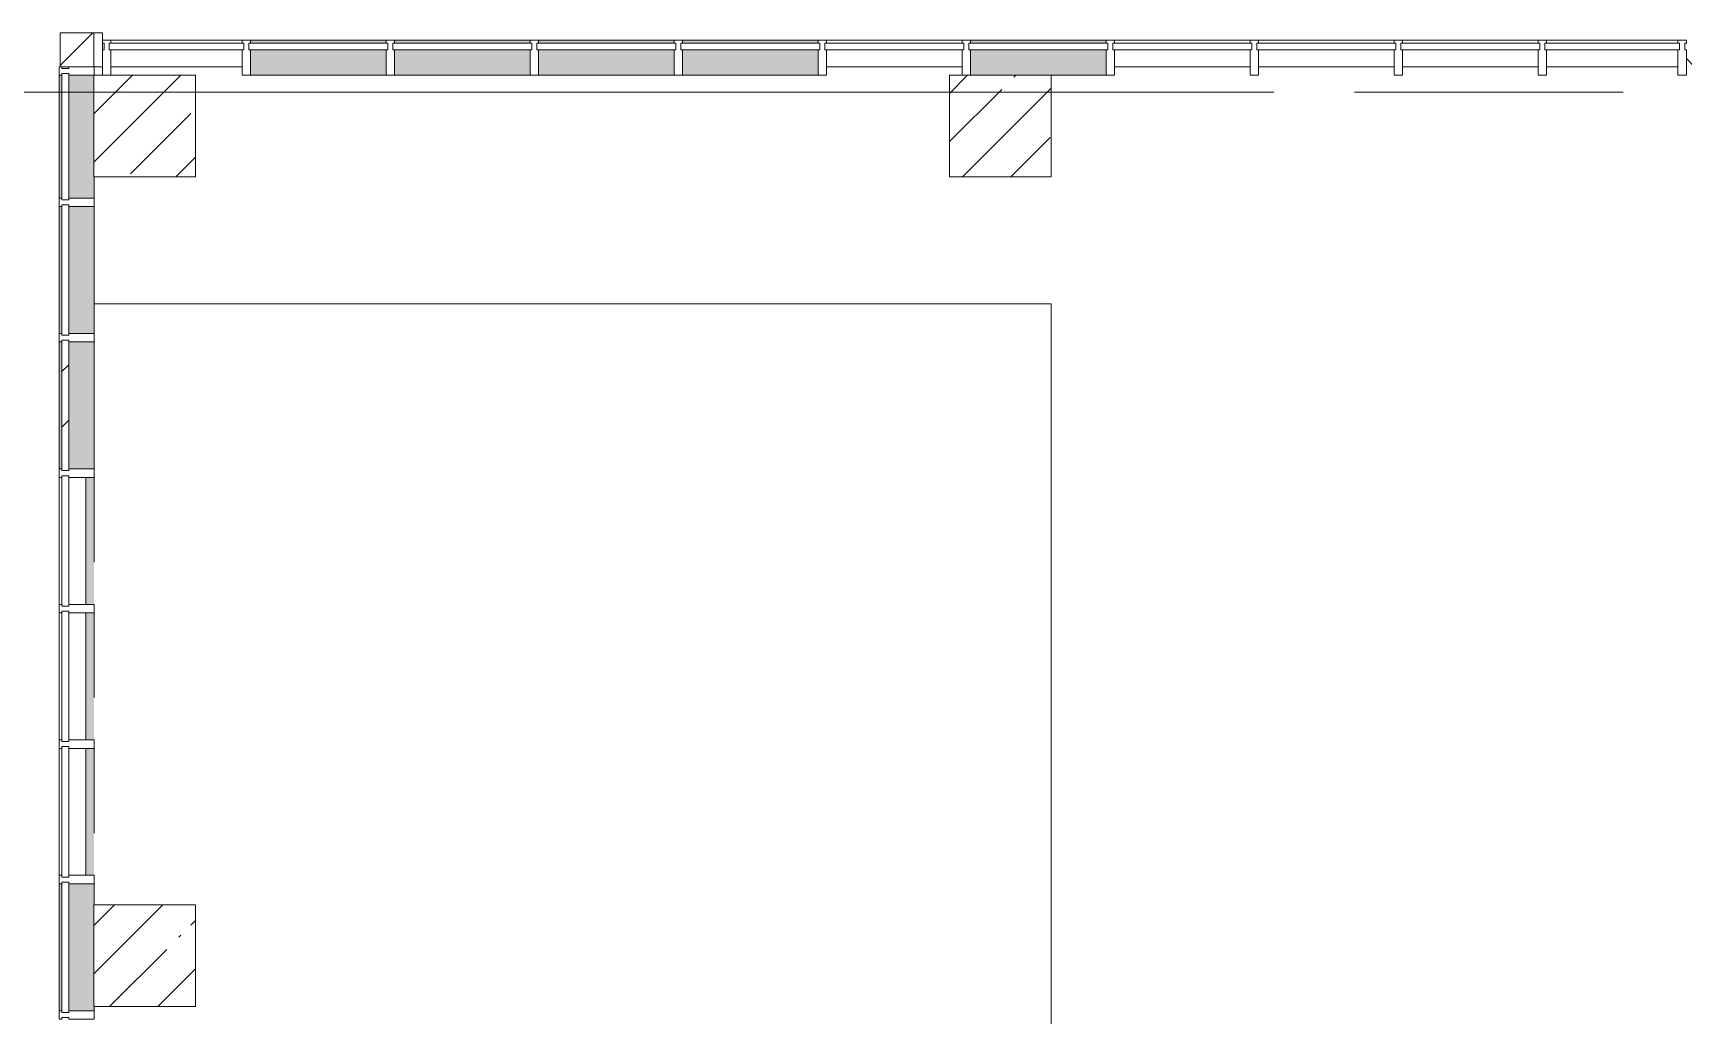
# Model space of a CAD drawing. Header units: millimetres. Extents: x 35157 to 232994, y -8553 to 29000.
# Drawn here: x 109684 to 119424, y 21550 to 27350 of the extents above; entities that cross this region are included whole.
import ezdxf

# ---------------------------------------------------------------- set-up
doc = ezdxf.new("R2010")
doc.units = ezdxf.units.MM
doc.linetypes.add('200_ШТРИХ__ш1_п0_6_', pattern=[800, 500, -300])
doc.linetypes.add('Осевая', pattern=[3175, 635, -476.25, 1587.5, -476.25])
for name, color, linetype, lineweight in [('A-DETL-MBND-1', 7, '200_ШТРИХ__ш1_п0_6_', 9), ('A-GLAZ-CURT-2', 7, 'Continuous', 5), ('A-GLAZ-CWMG-2', 7, 'Continuous', 5), ('A-WALL-9', 7, 'Continuous', 5), ('S-COLS-1', 7, 'Continuous', 5), ('Оси', 7, 'Continuous', 9), ('Оси-2', 7, 'Осевая', 9)]:
    doc.layers.add(name, color=color, linetype=linetype, lineweight=lineweight)
doc.layers.add('A-FLOR-1', color=7, linetype='Continuous', lineweight=5, true_color=0xaaaaaa)
doc.layers.add('A-GLAZ-CWMG-3', color=7, linetype='Continuous', lineweight=5, true_color=0x383e42)

# ---------------------------------------------------------------- blocks, each defined once
blk = doc.blocks.new('Прямоугольный импост - Импост структурный с накладкой - 190мм-22856805-2_4_2_птичка')
at = {"layer": 'A-GLAZ-CWMG-2'}
for p, q in [((0, 17), (-50, 17)), ((-50, 17), (-50, 0)), ((-50, 0), (-40, 0)), ((-40, 0), (-40, -40)), ((-10, -40), (-10, 0)), ((-10, 0), (-0.1, 0)), ((0, 11.1), (0, 17)), ((-40, -40), (-50, -40)), ((-50, -40), (-50, -190)), ((-0.1, -40), (-10, -40)), ((-50, -190), (0, -190))]:
    blk.add_line(p, q, dxfattribs=at)
blk = doc.blocks.new('Системная панель - Стекло - 40мм-22858580-2_4_2_птичка')
at = {"layer": 'A-GLAZ-CURT-2'}
for p, q in [((372.5, 40), (-372.5, 40)), ((-372.5, 40), (-372.5, 0)), ((-372.5, 0), (372.5, 0)), ((372.5, 0), (372.5, 40))]:
    blk.add_line(p, q, dxfattribs=at)
blk = doc.blocks.new('Системная панель - Стекло - 40мм-V96-2_4_2_птичка')
at = {"layer": 'A-GLAZ-CURT-2'}
for p, q in [((385, 40), (-385, 40)), ((-385, 40), (-385, 0)), ((-385, 0), (385, 0)), ((385, 0), (385, 40))]:
    blk.add_line(p, q, dxfattribs=at)
blk = doc.blocks.new('Прямоугольный импост - Импост структурный с накладкой - 190мм-22856798-2_4_2_птичка')
at = {"layer": 'A-GLAZ-CWMG-2'}
for p, q in [((-25, 0), (-25, 17)), ((-25, 17), (25, 17)), ((-15, 0), (-25, 0)), ((-15, -40), (-15, 0)), ((25, 0), (15, 0)), ((15, 0), (15, -40)), ((25, 17), (25, 0)), ((-25, -190), (-25, -40)), ((-25, -40), (-15, -40)), ((15, -40), (25, -40)), ((25, -40), (25, -190)), ((25, -190), (-25, -190))]:
    blk.add_line(p, q, dxfattribs=at)
blk = doc.blocks.new('Прямоугольный импост - Импост структурный с накладкой - 160мм-22858437-2_4_2_птичка')
at = {"layer": 'A-GLAZ-CWMG-2'}
for p, q in [((3854.1, 23925.1), (3854.1, 23175.1)), ((4011.1, 23925.1), (4011.1, 23175.1))]:
    blk.add_line(p, q, dxfattribs=at)
blk = doc.blocks.new('Системная панель - Стекло - 40мм-V97-2_4_2_птичка')
at = {"layer": 'A-GLAZ-CURT-2'}
for p, q in [((385, 40), (-385, 40)), ((-385, 40), (-385, 0)), ((-385, 0), (385, 0)), ((385, 0), (385, 40))]:
    blk.add_line(p, q, dxfattribs=at)
blk = doc.blocks.new('Системная панель - Стекло - 40мм-V98-2_4_2_птичка')
at = {"layer": 'A-GLAZ-CURT-2'}
h = blk.add_hatch(dxfattribs=at)
h.set_pattern_fill('FP_107', color=256, style=0, pattern_type=2)
h.set_pattern_definition([(135, (23850.1, -4371.1), (-1414.21, -1414.21), [1000, -3000]), (135, (24350.1, -5371.1), (-1414.21, -1414.21), [3000, -1000]), (135, (24850.1, -3371.1), (-1414.21, -1414.21), [1000, -3000])])
h.paths.add_polyline_path([(385, 40), (-385, 40), (-385, 0), (385, 0)])
for p, q in [((385, 40), (-385, 40)), ((-385, 40), (-385, 0)), ((-385, 0), (385, 0)), ((385, 0), (385, 40))]:
    blk.add_line(p, q, dxfattribs=at)
blk = doc.blocks.new('Системная панель - Стекло - 40мм-22856069-2_4_2_птичка')
at = {"layer": 'A-GLAZ-CURT-2'}
for p, q in [((397.5, 0), (-397.5, 0)), ((-397.5, 0), (-397.5, -40)), ((397.5, -40), (397.5, 0)), ((-397.5, -40), (397.5, -40))]:
    blk.add_line(p, q, dxfattribs=at)
blk = doc.blocks.new('Системная панель - Стекло - 40мм-22856070-2_4_2_птичка')
at = {"layer": 'A-GLAZ-CURT-2'}
h = blk.add_hatch(dxfattribs=at)
h.set_pattern_fill('FP_108', color=256, style=0, pattern_type=2)
h.set_pattern_definition([(45, (-9285, -26790), (-1414.21, 1414.21), [1000, -3000]), (45, (-10285, -27290), (-1414.21, 1414.21), [3000, -1000]), (45, (-8285, -27790), (-1414.21, 1414.21), [1000, -3000])])
h.paths.add_polyline_path([(410, -40), (410, 0), (-410, 0), (-410, -40)])
for p, q in [((410, 0), (-410, 0)), ((-410, 0), (-410, -40)), ((-410, -40), (410, -40)), ((410, -40), (410, 0))]:
    blk.add_line(p, q, dxfattribs=at)
blk = doc.blocks.new('Системная панель - Стекло - 40мм-V99-2_4_2_птичка')
at = {"layer": 'A-GLAZ-CURT-2'}
for p, q in [((410, 0), (-410, 0)), ((-410, 0), (-410, -40)), ((-410, -40), (410, -40)), ((410, -40), (410, 0))]:
    blk.add_line(p, q, dxfattribs=at)
blk = doc.blocks.new('Системная панель - Стекло - 40мм-22856305-2_4_2_птичка')
at = {"layer": 'A-GLAZ-CURT-2'}
h = blk.add_hatch(dxfattribs=at)
h.set_pattern_fill('FP_109', color=256, style=0, pattern_type=2)
h.set_pattern_definition([(45, (-11835.1, -26790), (-1414.21, 1414.21), [1000, -3000]), (45, (-12835.1, -27290), (-1414.21, 1414.21), [3000, -1000]), (45, (-10835.1, -27790), (-1414.21, 1414.21), [1000, -3000])])
h.paths.add_polyline_path([(410.1, -40), (410.1, 0), (-410.1, 0), (-410.1, -40)])
for p, q in [((410.1, 0), (-410.1, 0)), ((-410.1, 0), (-410.1, -40)), ((-410.1, -40), (410.1, -40)), ((410.1, -40), (410.1, 0))]:
    blk.add_line(p, q, dxfattribs=at)
blk = doc.blocks.new('Системная панель - Стекло - 40мм-V100-2_4_2_птичка')
at = {"layer": 'A-GLAZ-CURT-2'}
for p, q in [((410, 0), (-410, 0)), ((-410, 0), (-410, -40)), ((-410, -40), (410, -40)), ((410, -40), (410, 0))]:
    blk.add_line(p, q, dxfattribs=at)
blk = doc.blocks.new('Системная панель - Стекло - 40мм-V101-2_4_2_птичка')
at = {"layer": 'A-GLAZ-CURT-2'}
for p, q in [((397.5, 0), (-397.5, 0)), ((-397.5, 0), (-397.5, -40)), ((397.5, -40), (397.5, 0)), ((-397.5, -40), (397.5, -40))]:
    blk.add_line(p, q, dxfattribs=at)
blk = doc.blocks.new('Прямоугольный импост - Импост структурный с накладкой - 190мм-22856073-2_4_2_птичка')
at = {"layer": 'A-GLAZ-CWMG-2'}
for p, q in [((-50, 40), (-50, 190)), ((-50, 190), (0, 190)), ((0, 190), (0, 40)), ((-40, 40), (-50, 40)), ((-50, -17), (-50, 0)), ((-50, 0), (-40, 0)), ((-40, 0), (-40, 40)), ((-10, 40), (-10, 0)), ((0, 40), (-10, 40)), ((-10, 0), (0, 0)), ((0, 0), (0, -17)), ((0, -17), (-50, -17))]:
    blk.add_line(p, q, dxfattribs=at)
blk = doc.blocks.new('Прямоугольный импост - Импост структурный с накладкой - 160мм-22794259-2_4_2_птичка')
at = {"layer": 'A-GLAZ-CWMG-2'}
for p, q in [((4160, 27307), (4935, 27307)), ((4160, 27150), (4935, 27150))]:
    blk.add_line(p, q, dxfattribs=at)
blk = doc.blocks.new('Прямоугольный импост - Импост структурный с накладкой - 160мм-20149070-2_4_2_птичка')
at = {"layer": 'A-GLAZ-CWMG-2'}
for p, q in [((8385, 27307), (9185, 27307)), ((8385, 27150), (9185, 27150))]:
    blk.add_line(p, q, dxfattribs=at)
blk = doc.blocks.new('Прямоугольный импост - Импост структурный с накладкой - 160мм-22794460-2_4_2_птичка')
at = {"layer": 'A-GLAZ-CWMG-2'}
for p, q in [((10935, 27307), (11285, 27307)), ((10935, 27150), (11285, 27150))]:
    blk.add_line(p, q, dxfattribs=at)
blk = doc.blocks.new('Прямоугольный импост - Импост структурный с накладкой - 160мм-22794342-2_4_2_птичка')
at = {"layer": 'A-GLAZ-CWMG-2'}
for p, q in [((11285, 27307), (11735.3, 27307)), ((11285, 27150), (11735.3, 27150))]:
    blk.add_line(p, q, dxfattribs=at)
blk = doc.blocks.new('Прямоугольный импост - Импост структурный с накладкой - 190мм-22856065-2_4_2_птичка')
at = {"layer": 'A-GLAZ-CWMG-2'}
for p, q in [((-25, 40), (-25, 190)), ((-25, 190), (25, 190)), ((25, 190), (25, 40)), ((-15, 40), (-25, 40)), ((-25, -17), (-25, 0)), ((-25, 0), (-15, 0)), ((-15, 0), (-15, 40)), ((15, 40), (15, 0)), ((25, 40), (15, 40)), ((15, 0), (25, 0)), ((25, 0), (25, -17)), ((25, -17), (-25, -17))]:
    blk.add_line(p, q, dxfattribs=at)
blk = doc.blocks.new('Прямоугольный импост - Импост структурный с накладкой - 190мм-V102-2_4_2_птичка')
at = {"layer": 'A-GLAZ-CWMG-2'}
for p, q in [((-50, 190), (-50, 40)), ((0, 40), (0, 190)), ((-50, 40), (-40, 40)), ((-40, 0), (-50, 0)), ((-50, 0), (-50, -17)), ((-40, 40), (-40, 0)), ((-10, 0), (-10, 40)), ((-10, 40), (0, 40)), ((0, 0), (-10, 0)), ((0, -17), (0, 0)), ((-50, -17), (0, -17))]:
    blk.add_line(p, q, dxfattribs=at)
blk = doc.blocks.new('Системная панель - Стекло - 40мм-V127-2_4_2_птичка')
at = {"layer": 'A-GLAZ-CURT-2'}
h = blk.add_hatch(dxfattribs=at)
h.set_pattern_fill('FP_126', color=256, style=0, pattern_type=2)
h.set_pattern_definition([(135, (24650.1, -4371.1), (-1414.21, -1414.21), [1000, -3000]), (135, (25150.1, -5371.1), (-1414.21, -1414.21), [3000, -1000]), (135, (25650.1, -3371.1), (-1414.21, -1414.21), [1000, -3000])])
h.paths.add_polyline_path([(385, 40), (-385, 40), (-385, 0), (385, 0)])
for p, q in [((385, 40), (-385, 40)), ((-385, 40), (-385, 0)), ((-385, 0), (385, 0)), ((385, 0), (385, 40))]:
    blk.add_line(p, q, dxfattribs=at)
blk = doc.blocks.new('Прямоугольный импост - Импост структурный с накладкой - 190мм-V128-2_4_2_птичка')
at = {"layer": 'A-GLAZ-CWMG-3'}
for points in [[(3871.1, 24775.1), (3871.1, 25525.1), (3854.1, 25525.1), (3854.1, 24775.1)], [(4061.1, 24775.1), (4061.1, 25525.1), (3911.1, 25525.1), (3911.1, 24775.1)]]:
    blk.add_hatch(color=256, dxfattribs=at).paths.add_polyline_path(points)
at = {"layer": 'A-GLAZ-CWMG-2'}
for p, q in [((3854.1, 25525.1), (3854.1, 24775.1)), ((4061.1, 25525.1), (4061.1, 24775.1))]:
    blk.add_line(p, q, dxfattribs=at)
blk = doc.blocks.new('Системная панель - Стекло - 40мм-V129-2_4_2_птичка')
at = {"layer": 'A-GLAZ-CURT-2'}
for p, q in [((410, 0), (-410, 0)), ((-410, 0), (-410, -40)), ((-410, -40), (410, -40)), ((410, -40), (410, 0))]:
    blk.add_line(p, q, dxfattribs=at)
blk = doc.blocks.new('Прямоугольный импост - Импост структурный с накладкой - 190мм-23186024-2_4_2_птичка')
at = {"layer": 'A-GLAZ-CWMG-3'}
for points in [[(9987, 27290), (10035, 27290), (10035, 27307), (9235, 27307), (9235, 27290)], [(9987, 27100), (10035, 27100), (10035, 27250), (9235, 27250), (9235, 27100), (9710, 27100)]]:
    blk.add_hatch(color=256, dxfattribs=at).paths.add_polyline_path(points)
at = {"layer": 'A-GLAZ-CWMG-2'}
for p, q in [((9235, 27307), (10035, 27307)), ((9710, 27100), (10035, 27100))]:
    blk.add_line(p, q, dxfattribs=at)
blk = doc.blocks.new('Прямоугольный импост - Импост структурный с накладкой - 190мм-V130-2_4_2_птичка')
at = {"layer": 'A-GLAZ-CWMG-2'}
for p, q in [((-25, 40), (-25, 190)), ((25, 190), (25, 40)), ((-15, 40), (-25, 40)), ((-25, -17), (-25, 0)), ((-25, 0), (-15, 0)), ((-15, 0), (-15, 40)), ((15, 40), (15, 0)), ((25, 40), (15, 40)), ((15, 0), (25, 0)), ((25, 0), (25, -17)), ((25, -17), (-25, -17))]:
    blk.add_line(p, q, dxfattribs=at)
blk = doc.blocks.new('Системная панель - Стекло - 40мм-V131-2_4_2_птичка')
at = {"layer": 'A-GLAZ-CURT-2'}
for p, q in [((410, 0), (-410, 0)), ((-410, 0), (-410, -40)), ((-410, -40), (410, -40)), ((410, -40), (410, 0))]:
    blk.add_line(p, q, dxfattribs=at)
blk = doc.blocks.new('Прямоугольный импост - Импост структурный с накладкой - 190мм-V132-2_4_2_птичка')
at = {"layer": 'A-GLAZ-CWMG-3'}
for points in [[(8132, 27290), (8335, 27290), (8335, 27307), (7535, 27307), (7535, 27290)], [(8132, 27100), (8335, 27100), (8335, 27250), (7535, 27250), (7535, 27100)]]:
    blk.add_hatch(color=256, dxfattribs=at).paths.add_polyline_path(points)
at = {"layer": 'A-GLAZ-CWMG-2'}
for p, q in [((7535, 27307), (8335, 27307)), ((7535, 27100), (8335, 27100))]:
    blk.add_line(p, q, dxfattribs=at)
blk = doc.blocks.new('Системная панель - Стекло - 40мм-V159-2_4_2_птичка')
at = {"layer": 'A-GLAZ-CURT-2'}
for p, q in [((410, 0), (-410, 0)), ((-410, 0), (-410, -40)), ((-410, -40), (410, -40)), ((410, -40), (410, 0))]:
    blk.add_line(p, q, dxfattribs=at)
blk = doc.blocks.new('Системная панель - Стекло - 40мм-V160-2_4_2_птичка')
at = {"layer": 'A-GLAZ-CURT-2'}
for p, q in [((410, 0), (-410, 0)), ((-410, 0), (-410, -40)), ((-410, -40), (410, -40)), ((410, -40), (410, 0))]:
    blk.add_line(p, q, dxfattribs=at)
blk = doc.blocks.new('Прямоугольный импост - Импост структурный с накладкой - 190мм-22858574-2_4_2_птичка')
at = {"layer": 'A-GLAZ-CWMG-3'}
for points in [[(3871.1, 26375.1), (3871.1, 27100.1), (3854.1, 27100.1), (3854.1, 26375.1)], [(4061.1, 26375.1), (4060, 27100.1), (3911.1, 27100.1), (3911.1, 26375.1), (4060, 26375.1)]]:
    blk.add_hatch(color=256, dxfattribs=at).paths.add_polyline_path(points)
at = {"layer": 'A-GLAZ-CWMG-2'}
for p, q in [((3854.1, 27100.1), (3854.1, 26375.1)), ((4061.1, 26500), (4061.1, 26375.1))]:
    blk.add_line(p, q, dxfattribs=at)
blk = doc.blocks.new('BSC_Колонна _Прямоугольная - 200х200-22401950-2_4_2_птичка')
at = {"layer": 'S-COLS-1'}
h = blk.add_hatch(dxfattribs=at)
h.set_pattern_fill('FP_160', color=256, style=0, pattern_type=2)
h.set_pattern_definition([(45, (-3960, -27250), (-176.7767, 176.7767), [])])
h.paths.add_polyline_path([(100, -100), (100, 100), (-100, 100), (-100, -100)])
for p, q in [((100, 100), (-100, 100)), ((-100, 100), (-100, -100)), ((100, -100), (100, 100)), ((-100, -100), (100, -100))]:
    blk.add_line(p, q, dxfattribs=at)
blk = doc.blocks.new('Системная панель - Стекло - 40мм-V173-2_4_2_птичка')
at = {"layer": 'A-GLAZ-CURT-2'}
h = blk.add_hatch(dxfattribs=at)
h.set_pattern_fill('FP_161', color=256, style=0, pattern_type=2)
h.set_pattern_definition([(45, (-6735, -26790), (-1414.21, 1414.21), [1000, -3000]), (45, (-7735, -27290), (-1414.21, 1414.21), [3000, -1000]), (45, (-5735, -27790), (-1414.21, 1414.21), [1000, -3000])])
h.paths.add_polyline_path([(410, -40), (410, 0), (-410, 0), (-410, -40), (41.9, -40)])
for p, q in [((410, 0), (-410, 0)), ((-410, 0), (-410, -40)), ((-410, -40), (410, -40)), ((410, -40), (410, 0))]:
    blk.add_line(p, q, dxfattribs=at)
blk = doc.blocks.new('Системная панель - Стекло - 40мм-V174-2_4_2_птичка')
at = {"layer": 'A-GLAZ-CURT-2'}
for p, q in [((385, 40), (-385, 40)), ((-385, 40), (-385, 0)), ((-385, 0), (385, 0)), ((385, 0), (385, 40))]:
    blk.add_line(p, q, dxfattribs=at)
blk = doc.blocks.new('BSC_Колонна _Прямоугольная - 600х600-V178-2_4_2_птичка')
at = {"layer": 'S-COLS-1'}
h = blk.add_hatch(dxfattribs=at)
h.set_pattern_fill('FP_164', color=256, style=0, pattern_type=2)
h.set_pattern_definition([(45, (-9410, -26800), (-285.123, 285.123), []), (45, (-9124.88, -26800), (-285.123, 285.123), [504.031, -100.806, 16.764, -84.042])])
h.paths.add_polyline_path([(-300, -300), (300, -300), (300, 300), (-300, 300)])
for p, q in [((300, 300), (-300, 300)), ((-300, 300), (-300, -300)), ((300, -300), (300, 300)), ((-300, -300), (300, -300))]:
    blk.add_line(p, q, dxfattribs=at)
blk = doc.blocks.new('BSC_Колонна _Прямоугольная - 600х600-V179-2_4_2_птичка')
at = {"layer": 'S-COLS-1'}
h = blk.add_hatch(dxfattribs=at)
h.set_pattern_fill('FP_165', color=256, style=0, pattern_type=2)
h.set_pattern_definition([(45, (-4360, -26800), (-285.123, 285.123), []), (45, (-4074.88, -26800), (-285.123, 285.123), [504.031, -100.806, 16.764, -84.042])])
h.paths.add_polyline_path([(-300, -300), (300, -300), (300, 300), (-300, 300), (-300, 39.2)])
for p, q in [((300, 300), (-300, 300)), ((-300, 300), (-300, -300)), ((300, -300), (300, 300)), ((-300, -300), (300, -300))]:
    blk.add_line(p, q, dxfattribs=at)
blk = doc.blocks.new('BSC_Колонна _Прямоугольная - 600х600-V180-2_4_2_птичка')
at = {"layer": 'S-COLS-1'}
h = blk.add_hatch(dxfattribs=at)
h.set_pattern_fill('FP_167', color=256, style=0, pattern_type=2)
h.set_pattern_definition([(45, (-4360, -21900), (-285.123, 285.123), []), (45, (-4074.88, -21900), (-285.123, 285.123), [504.031, -100.806, 16.764, -84.042])])
h.paths.add_polyline_path([(-300, -300), (300, -300), (300, 300), (-300, 300), (-300, -266.9)])
for p, q in [((300, 300), (-300, 300)), ((-300, 300), (-300, -300)), ((300, -300), (300, 300)), ((-300, -300), (300, -300))]:
    blk.add_line(p, q, dxfattribs=at)
blk = doc.blocks.new('Системная панель - Стекло - 40мм-V189-2_4_2_птичка')
at = {"layer": 'A-GLAZ-CURT-2'}
for p, q in [((385, 40), (-385, 40)), ((-385, 40), (-385, 0)), ((-385, 0), (385, 0)), ((385, 0), (385, 40))]:
    blk.add_line(p, q, dxfattribs=at)
blk = doc.blocks.new('Прямоугольный импост - Импост структурный с накладкой - 190мм-V190-2_4_2_птичка')
at = {"layer": 'A-GLAZ-CWMG-3'}
for points in [[(3871.1, 21575.1), (3871.1, 22325.1), (3854.1, 22325.1), (3854.1, 21575.1)], [(4061.1, 21575.1), (4060, 22325.1), (3911.1, 22325.1), (3911.1, 21575.1), (4060, 21575.1)]]:
    blk.add_hatch(color=256, dxfattribs=at).paths.add_polyline_path(points)
at = {"layer": 'A-GLAZ-CWMG-2'}
for p, q in [((3854.1, 22325.1), (3854.1, 21575.1)), ((4061.1, 22325.1), (4061.1, 22200)), ((4061.1, 21600), (4061.1, 21575.1))]:
    blk.add_line(p, q, dxfattribs=at)
blk = doc.blocks.new('Прямоугольный импост - Импост структурный с накладкой - 190мм-V208-2_4_2_птичка')
at = {"layer": 'A-DETL-MBND-1'}
blk.add_hatch(color=256, dxfattribs=at).paths.add_polyline_path([(4061.1, 23975.1), (4061.1, 24725.1), (4011.1, 24725.1), (4011.1, 23975.1)])
blk.add_line((4061.1, 24725.1), (4061.1, 23975.1), dxfattribs=at)

msp = doc.modelspace()

# ---------------------------------------------------------------- hatches: boundary and pattern name
at = {"layer": 'A-WALL-9'}
h = msp.add_hatch(dxfattribs=at)
h.set_pattern_fill('FP_99', color=256, style=0, pattern_type=2)
h.set_pattern_definition([(135, (105984, 0), (-176.7767, -176.7767), [])])
h.paths.add_polyline_path([(119681.1, 27150), (119694, 27150), (119694, 27350), (119444.3, 27350), (119444.3, 27150)])
h.paths.add_polyline_path([(110044, 27150), (110094, 27150), (110094, 27350), (110044, 27350)])

# ---------------------------------------------------------------- linework, layer by layer
at = {"layer": 'A-FLOR-1'}
for p, q in [((115694, 25750), (110045.1, 25750)), ((115694, 20770), (115694, 25750))]:
    msp.add_line(p, q, dxfattribs=at)
at = {"layer": 'A-WALL-9'}
for p, q in [((110094, 27350), (110044, 27350)), ((110094, 27150), (110094, 27350)), ((110044, 27150), (110094, 27150))]:
    msp.add_line(p, q, dxfattribs=at)
at = {"layer": 'Оси'}
msp.add_line((103873, 27000), (116373, 27000), dxfattribs=at)
at = {"layer": 'Оси-2'}
msp.add_line((116373, 27000), (127344, 27000), dxfattribs=at)

# ---------------------------------------------------------------- block references
at = {"layer": 'A-DETL-MBND-1'}
for p in [(105984, 0), (105984, -800), (105984, -1600)]:
    msp.add_blockref('Прямоугольный импост - Импост структурный с накладкой - 190мм-V208-2_4_2_птичка', p, dxfattribs=at)
at = {"layer": 'A-GLAZ-CURT-2'}
for name, p in [('Системная панель - Стекло - 40мм-22856069-2_4_2_птичка', (110531.5, 27290)), ('Системная панель - Стекло - 40мм-V160-2_4_2_птичка', (111369, 27290)), ('Системная панель - Стекло - 40мм-V173-2_4_2_птичка', (112219, 27290)), ('Системная панель - Стекло - 40мм-V159-2_4_2_птичка', (113069, 27290)), ('Системная панель - Стекло - 40мм-V131-2_4_2_птичка', (113919, 27290)), ('Системная панель - Стекло - 40мм-22856070-2_4_2_птичка', (114769, 27290)), ('Системная панель - Стекло - 40мм-V129-2_4_2_птичка', (115619, 27290)), ('Системная панель - Стекло - 40мм-V99-2_4_2_птичка', (116469, 27290)), ('Системная панель - Стекло - 40мм-22856305-2_4_2_птичка', (117319.1, 27290)), ('Системная панель - Стекло - 40мм-V100-2_4_2_птичка', (118169.3, 27290)), ('Системная панель - Стекло - 40мм-V101-2_4_2_птичка', (119006.8, 27290))]:
    msp.add_blockref(name, p, dxfattribs=at)
at = {"layer": 'A-GLAZ-CURT-2', "rotation": 269.9999999999999}
for name, p in [('Системная панель - Стекло - 40мм-22858580-2_4_2_птичка', (109855.1, 26737.6)), ('Системная панель - Стекло - 40мм-V174-2_4_2_птичка', (109855.1, 25950.1)), ('Системная панель - Стекло - 40мм-V127-2_4_2_птичка', (109855.1, 25150.1)), ('Системная панель - Стекло - 40мм-V98-2_4_2_птичка', (109855.1, 24350.1)), ('Системная панель - Стекло - 40мм-V96-2_4_2_птичка', (109855.1, 23550.1)), ('Системная панель - Стекло - 40мм-V97-2_4_2_птичка', (109855.1, 22750.1)), ('Системная панель - Стекло - 40мм-V189-2_4_2_птичка', (109855.1, 21950.1))]:
    msp.add_blockref(name, p, dxfattribs=at)
at = {"layer": 'A-GLAZ-CWMG-2'}
for name, p, rotation in [('Прямоугольный импост - Импост структурный с накладкой - 190мм-V102-2_4_2_птичка', (110094, 27290), 180), ('Прямоугольный импост - Импост структурный с накладкой - 190мм-22856805-2_4_2_птичка', (109855.1, 27150.1), 89.99999999999991)]:
    msp.add_blockref(name, p, dxfattribs=dict(at, rotation=rotation))
for name, p in [('Прямоугольный импост - Импост структурный с накладкой - 160мм-22794259-2_4_2_птичка', (105984, 0)), ('Прямоугольный импост - Импост структурный с накладкой - 190мм-V132-2_4_2_птичка', (103434, 0)), ('Прямоугольный импост - Импост структурный с накладкой - 190мм-V132-2_4_2_птичка', (104284, 0)), ('Прямоугольный импост - Импост структурный с накладкой - 190мм-V132-2_4_2_птичка', (105134, 0)), ('Прямоугольный импост - Импост структурный с накладкой - 190мм-V132-2_4_2_птичка', (105984, 0)), ('Прямоугольный импост - Импост структурный с накладкой - 160мм-20149070-2_4_2_птичка', (105984, 0)), ('Прямоугольный импост - Импост структурный с накладкой - 190мм-23186024-2_4_2_птичка', (105984, 0)), ('Прямоугольный импост - Импост структурный с накладкой - 160мм-20149070-2_4_2_птичка', (107684, 0)), ('Прямоугольный импост - Импост структурный с накладкой - 160мм-22794460-2_4_2_птичка', (105984, 0)), ('Прямоугольный импост - Импост структурный с накладкой - 160мм-22794342-2_4_2_птичка', (105984, 0)), ('Прямоугольный импост - Импост структурный с накладкой - 160мм-20149070-2_4_2_птичка', (109384.3, 0)), ('Прямоугольный импост - Импост структурный с накладкой - 160мм-22794259-2_4_2_птичка', (114459.3, 0)), ('Прямоугольный импост - Импост структурный с накладкой - 190мм-22858574-2_4_2_птичка', (105984, 0)), ('Прямоугольный импост - Импост структурный с накладкой - 190мм-V128-2_4_2_птичка', (105984, 800)), ('Прямоугольный импост - Импост структурный с накладкой - 190мм-V128-2_4_2_птичка', (105984, 0)), ('Прямоугольный импост - Импост структурный с накладкой - 160мм-22858437-2_4_2_птичка', (105984, 800)), ('Прямоугольный импост - Импост структурный с накладкой - 160мм-22858437-2_4_2_птичка', (105984, 0)), ('Прямоугольный импост - Импост структурный с накладкой - 160мм-22858437-2_4_2_птичка', (105984, -800)), ('Прямоугольный импост - Импост структурный с накладкой - 190мм-V190-2_4_2_птичка', (105984, 0))]:
    msp.add_blockref(name, p, dxfattribs=at)
at = {"layer": 'A-GLAZ-CWMG-2', "extrusion": (0, 0, -1)}
for name, p, rotation in [('Прямоугольный импост - Импост структурный с накладкой - 190мм-22856065-2_4_2_птичка', (-110944, 27290), 180), ('Прямоугольный импост - Импост структурный с накладкой - 190мм-22856065-2_4_2_птичка', (-111794, 27290), 180), ('Прямоугольный импост - Импост структурный с накладкой - 190мм-22856065-2_4_2_птичка', (-112644, 27290), 180), ('Прямоугольный импост - Импост структурный с накладкой - 190мм-22856065-2_4_2_птичка', (-113494, 27290), 180), ('Прямоугольный импост - Импост структурный с накладкой - 190мм-22856065-2_4_2_птичка', (-114344, 27290), 180), ('Прямоугольный импост - Импост структурный с накладкой - 190мм-V130-2_4_2_птичка', (-115194, 27290), 180), ('Прямоугольный импост - Импост структурный с накладкой - 190мм-22856065-2_4_2_птичка', (-116044, 27290), 180), ('Прямоугольный импост - Импост структурный с накладкой - 190мм-22856065-2_4_2_птичка', (-116894, 27290), 180), ('Прямоугольный импост - Импост структурный с накладкой - 190мм-22856065-2_4_2_птичка', (-117744.3, 27290), 180), ('Прямоугольный импост - Импост структурный с накладкой - 190мм-22856065-2_4_2_птичка', (-118594.3, 27290), 180), ('Прямоугольный импост - Импост структурный с накладкой - 190мм-22856073-2_4_2_птичка', (-119444.3, 27290), 180), ('Прямоугольный импост - Импост структурный с накладкой - 190мм-22856798-2_4_2_птичка', (-109855.1, 26350.1), 270.0000000000001), ('Прямоугольный импост - Импост структурный с накладкой - 190мм-22856798-2_4_2_птичка', (-109855.1, 25550.1), 270.0000000000001), ('Прямоугольный импост - Импост структурный с накладкой - 190мм-22856798-2_4_2_птичка', (-109855.1, 24750.1), 270.0000000000001), ('Прямоугольный импост - Импост структурный с накладкой - 190мм-22856798-2_4_2_птичка', (-109855.1, 23950.1), 270.0000000000001), ('Прямоугольный импост - Импост структурный с накладкой - 190мм-22856798-2_4_2_птичка', (-109855.1, 23150.1), 270.0000000000001), ('Прямоугольный импост - Импост структурный с накладкой - 190мм-22856798-2_4_2_птичка', (-109855.1, 22350.1), 270.0000000000001), ('Прямоугольный импост - Импост структурный с накладкой - 190мм-22856798-2_4_2_птичка', (-109855.1, 21550.1), 270.0000000000001)]:
    msp.add_blockref(name, p, dxfattribs=dict(at, rotation=rotation))
at = {"layer": 'S-COLS-1'}
for name, p in [('BSC_Колонна _Прямоугольная - 200х200-22401950-2_4_2_птичка', (109944, 27250)), ('BSC_Колонна _Прямоугольная - 600х600-V179-2_4_2_птичка', (110344, 26800)), ('BSC_Колонна _Прямоугольная - 600х600-V178-2_4_2_птичка', (115394, 26800)), ('BSC_Колонна _Прямоугольная - 600х600-V180-2_4_2_птичка', (110344, 21900))]:
    msp.add_blockref(name, p, dxfattribs=at)

doc.saveas('drawing.dxf')
